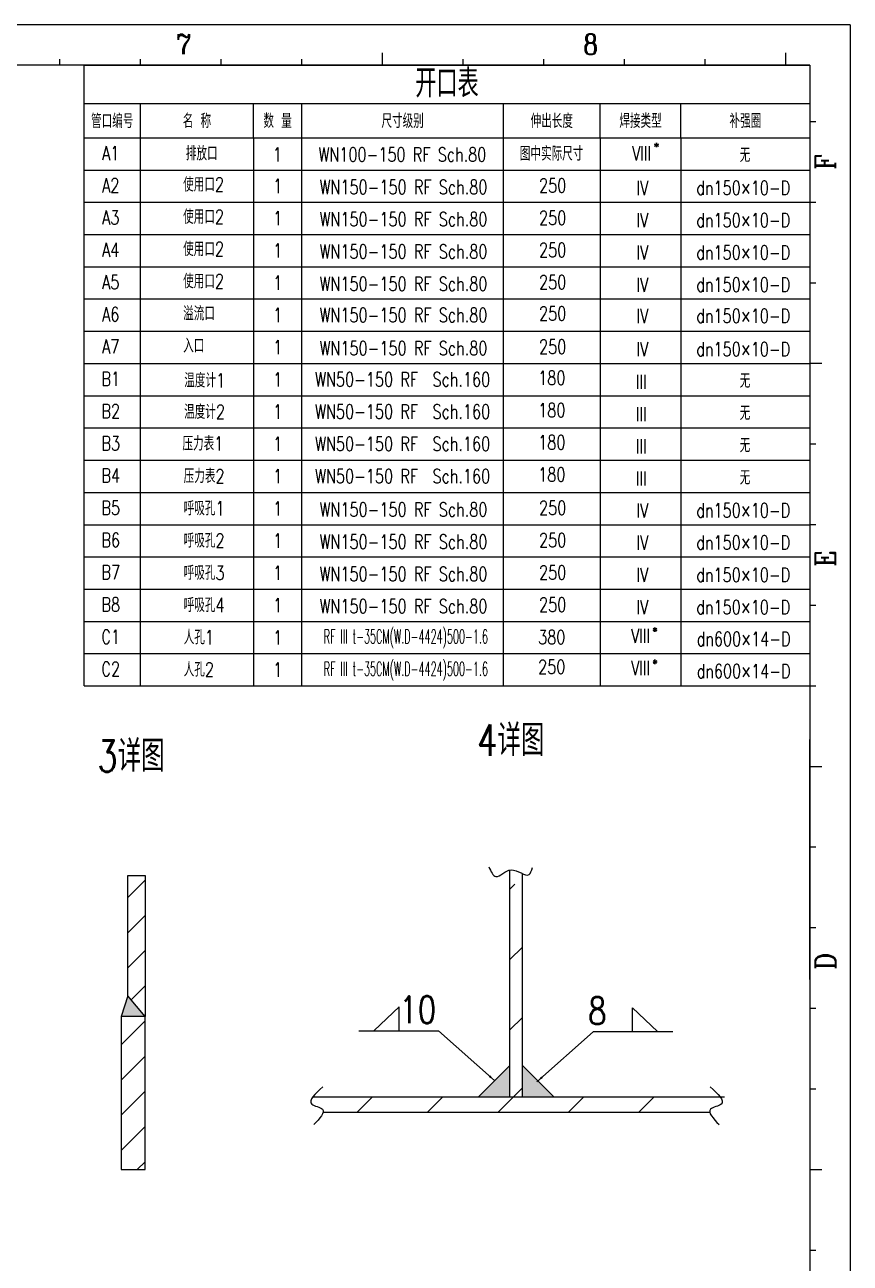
# Model space of a CAD drawing. Header units: inches. Extents: x 8294 to 169867, y -71555 to 12235.
# Drawn here: x 160655 to 169867, y -58652 to -44825 of the extents above; entities that cross this region are included whole.
import ezdxf
from ezdxf.enums import TextEntityAlignment as Align

# ---------------------------------------------------------------- set-up
doc = ezdxf.new("R2010")
doc.units = ezdxf.units.IN
doc.header["$LTSCALE"] = 300
doc.linetypes.add('DASHED', pattern=[0.75, 0.5, -0.25])
for name, color, linetype in [('2细线层', 4, 'Continuous'), ('4虚线层', 6, 'DASHED'), ('5剖面线层', 2, 'Continuous'), ('7标注层', 4, 'Continuous'), ('DIM', 3, 'Continuous'), ('图框层', 7, 'Continuous')]:
    doc.layers.add(name, color=color, linetype=linetype)
doc.styles.add('cooec', font='romans.shx', dxfattribs={"width": 0.5, "bigfont": 'hztxt.shx'})
doc.styles.add('ROMANC', font='romanc.shx', dxfattribs={"width": 0.75})
doc.styles.add('TH_GBDIM', font='romans.shx', dxfattribs={"width": 0.8, "bigfont": 'gbcbig.shx'})
doc.dimstyles.new('TH_GBDIM', dxfattribs={"dimscale": 30, "dimtxt": 3, "dimasz": 2.5, "dimexe": 2, "dimexo": 0, "dimgap": 1.5, "dimtad": 1, "dimdec": 0, "dimzin": 0, "dimdsep": 46, "dimtxsty": 'TH_GBDIM', "dimcen": 2.5, "dimclrd": 130, "dimclre": 130, "dimclrt": 3, "dimadec": 0, "dimazin": 0, "dimtfac": 0.714286, "dimtdec": 0, "dimtmove": 0, "dimatfit": 3, "dimfxl": 1, "dimtzin": 0, "dimlwd": -1, "dimlwe": -1, "dimarcsym": 0})

# ---------------------------------------------------------------- blocks, each defined once
blk = doc.blocks.new('PC_PAPER_BLOCK')
at = {"layer": '2细线层'}
for p, q in [((816, 584), (-25, 584)), ((816, 584), (816, -10)), ((620, 574), (620, 575.5)), ((640, 574), (640, 575.5)), ((660, 574), (660, 575.5)), ((680, 574), (680, 575.5)), ((700, 574), (700, 577)), ((720, 574), (720, 575.5)), ((740, 574), (740, 575.5)), ((760, 574), (760, 575.5)), ((780, 574), (780, 575.5)), ((800, 574), (800, 577)), ((806, 560), (807.5, 560)), ((806, 540), (807.5, 540)), ((806, 520), (807.5, 520)), ((806, 500), (809, 500)), ((806, 480), (807.5, 480)), ((806, 460), (807.5, 460)), ((806, 440), (807.5, 440)), ((806, 420), (807.5, 420)), ((806, 400), (809, 400)), ((806, 380), (807.5, 380)), ((806, 360), (807.5, 360)), ((806, 340), (807.5, 340)), ((806, 320), (807.5, 320)), ((806, 300), (809, 300)), ((806, 280), (807.5, 280))]:
    blk.add_line(p, q, dxfattribs=at)
at = {"layer": '图框层'}
for q in [(0, 574), (806, 0)]:
    blk.add_line((806, 574), q, dxfattribs=at)
at = {"layer": '2细线层', "style": 'ROMANC', "width": 0.9}
for s, p in [('7', (648.79, 576.67)), ('8', (749.68, 576.67))]:
    blk.add_text(s, height=5, dxfattribs=at).set_placement(p)
for s, p in [('F', (812.36, 548.05)), ('E', (812.36, 449.54)), ('D', (812.36, 349.56))]:
    blk.add_text(s, height=5, rotation=90, dxfattribs=at).set_placement(p)
blk = doc.blocks.new('*U21')
blk.add_line((0, 49), (0, 0))
blk = doc.blocks.new('*U22')
at = {"color": 0, "linetype": 'ByBlock', "lineweight": -2, "transparency": 16777216}
for p, rotation in [((69788, 23009), 59.99999999999997), ((69788, 23033), 120), ((69746, 23033), 240), ((69746, 23009), 299.9999999999999), ((69767, 23046), 180)]:
    blk.add_blockref('*U21', p, dxfattribs=dict(at, rotation=rotation))
blk.add_blockref('*U21', (69767, 22997), dxfattribs=at)
blk = doc.blocks.new('*U23')
blk.add_line((0, 49), (0, 0))
blk = doc.blocks.new('*U24')
at = {"color": 0, "linetype": 'ByBlock', "lineweight": -2, "transparency": 16777216}
for p, rotation in [((69788, 23009), 59.99999999999997), ((69788, 23033), 120), ((69746, 23033), 240), ((69746, 23009), 299.9999999999999), ((69767, 23046), 180)]:
    blk.add_blockref('*U23', p, dxfattribs=dict(at, rotation=rotation))
blk.add_blockref('*U23', (69767, 22997), dxfattribs=at)
blk = doc.blocks.new('*U25')
blk.add_line((0, 49), (0, 0))
blk = doc.blocks.new('*U26')
at = {"color": 0, "linetype": 'ByBlock', "lineweight": -2, "transparency": 16777216}
for p, rotation in [((69788, 23009), 59.99999999999997), ((69788, 23033), 120), ((69746, 23033), 240), ((69746, 23009), 299.9999999999999), ((69767, 23046), 180)]:
    blk.add_blockref('*U25', p, dxfattribs=dict(at, rotation=rotation))
blk.add_blockref('*U25', (69767, 22997), dxfattribs=at)

msp = doc.modelspace()

# ---------------------------------------------------------------- hatches: boundary and pattern name
h = msp.add_hatch(color=256)
h.dxf.hatch_style = 1
h.paths.add_polyline_path([(161997.1, -55896.4), (161803.4, -55665.5), (161729.9, -55896.4)])
h = msp.add_hatch(color=256)
h.dxf.hatch_style = 1
h.paths.add_polyline_path([(165719.4, -56794.4), (166069.4, -56794.4), (166069.4, -56444.4)])
h.paths.add_polyline_path([(166559.4, -56794.4), (166209.4, -56444.4), (166209.4, -56794.4)])
at = {"layer": '5剖面线层'}
h = msp.add_hatch(dxfattribs=at)
h.set_pattern_fill('ANSI31', color=256, scale=175)
h.set_pattern_definition([(45, (-154986.8, -129585.1), (-392.8862, 392.8862), [])])
edge = h.paths.add_edge_path()
edge.add_spline(control_points=[(166209.4, -54428.7), (166209.4, -54755.3), (166209.4, -55302.3), (166128.1, -54064), (166069.4, -54474.2)], knot_values=[95.5215382, 95.5215382, 95.5215382, 95.5215382, 103.8443126, 135.1243366, 135.1243366, 135.1243366, 135.1243366], degree=3, periodic=0)
edge.add_line((166069.4, -54474.2), (166069.4, -56794.4))
edge.add_line((166069.4, -56794.4), (166209.4, -56794.4))
edge.add_line((166209.4, -56794.4), (166209.4, -56444.4))
edge.add_line((166209.4, -56444.4), (166209.4, -54428.7))
edge = h.paths.add_edge_path()
edge.add_spline(control_points=[(163870.4, -56794.4), (163869.1, -56796.2), (163867.7, -56798), (163866.5, -56799.7)], knot_values=[32.5322573, 32.5322573, 32.5322573, 32.5322573, 34.2697834, 34.2697834, 34.2697834, 34.2697834], degree=3, periodic=0)
edge.add_spline(control_points=[(163866.5, -56799.7), (163865.9, -56800.5), (163865.4, -56801.2), (163864.9, -56801.9)], knot_values=[34.2697834, 34.2697834, 34.2697834, 34.2697834, 34.9947038, 34.9947038, 34.9947038, 34.9947038], degree=3, periodic=0)
edge.add_spline(control_points=[(163864.9, -56801.9), (163864.5, -56802.6), (163864, -56803.2), (163863.6, -56803.8)], knot_values=[34.9947038, 34.9947038, 34.9947038, 34.9947038, 35.6164272, 35.6164272, 35.6164272, 35.6164272], degree=3, periodic=0)
edge.add_spline(control_points=[(163863.6, -56803.8), (163862, -56806.1), (163860.5, -56808.4), (163859.1, -56810.6)], knot_values=[35.6164272, 35.6164272, 35.6164272, 35.6164272, 37.9023721, 37.9023721, 37.9023721, 37.9023721], degree=3, periodic=0)
edge.add_spline(control_points=[(163859.1, -56810.6), (163859.1, -56810.6), (163859.1, -56810.6), (163859.1, -56810.6)], knot_values=[37.9023721, 37.9023721, 37.9023721, 37.9023721, 37.9024071, 37.9024071, 37.9024071, 37.9024071], degree=3, periodic=0)
edge.add_spline(control_points=[(163859.1, -56810.6), (163857.3, -56813.6), (163855.6, -56816.6), (163854, -56819.5)], knot_values=[37.9024071, 37.9024071, 37.9024071, 37.9024071, 40.9525837, 40.9525837, 40.9525837, 40.9525837], degree=3, periodic=0)
edge.add_spline(control_points=[(163854, -56819.5), (163853.8, -56819.9), (163853.6, -56820.3), (163853.4, -56820.7)], knot_values=[40.9525837, 40.9525837, 40.9525837, 40.9525837, 41.4101425, 41.4101425, 41.4101425, 41.4101425], degree=3, periodic=0)
edge.add_spline(control_points=[(163853.4, -56820.7), (163852.9, -56821.6), (163852.5, -56822.5), (163852.1, -56823.3)], knot_values=[41.4101425, 41.4101425, 41.4101425, 41.4101425, 42.3210528, 42.3210528, 42.3210528, 42.3210528], degree=3, periodic=0)
edge.add_spline(control_points=[(163852.1, -56823.3), (163851.6, -56824.3), (163851.1, -56825.4), (163850.7, -56826.4)], knot_values=[42.3210528, 42.3210528, 42.3210528, 42.3210528, 43.429545, 43.429545, 43.429545, 43.429545], degree=3, periodic=0)
edge.add_spline(control_points=[(163850.7, -56826.4), (163850.7, -56826.4), (163850.7, -56826.4), (163850.7, -56826.4)], knot_values=[43.429545, 43.429545, 43.429545, 43.429545, 43.4302869, 43.4302869, 43.4302869, 43.4302869], degree=3, periodic=0)
edge.add_spline(control_points=[(163850.7, -56826.4), (163850, -56828), (163849.4, -56829.5), (163848.8, -56831.1)], knot_values=[43.4302869, 43.4302869, 43.4302869, 43.4302869, 45.1569901, 45.1569901, 45.1569901, 45.1569901], degree=3, periodic=0)
edge.add_spline(control_points=[(163848.8, -56831.1), (163848.8, -56831.2), (163848.7, -56831.3), (163848.7, -56831.4)], knot_values=[45.1569901, 45.1569901, 45.1569901, 45.1569901, 45.2845633, 45.2845633, 45.2845633, 45.2845633], degree=3, periodic=0)
edge.add_spline(control_points=[(163848.7, -56831.4), (163848.5, -56832), (163848.2, -56832.6), (163848.1, -56833.2)], knot_values=[45.2845633, 45.2845633, 45.2845633, 45.2845633, 45.951708, 45.951708, 45.951708, 45.951708], degree=3, periodic=0)
edge.add_spline(control_points=[(163848.1, -56833.2), (163847.9, -56833.8), (163847.7, -56834.4), (163847.5, -56835)], knot_values=[45.951708, 45.951708, 45.951708, 45.951708, 46.6270919, 46.6270919, 46.6270919, 46.6270919], degree=3, periodic=0)
edge.add_spline(control_points=[(163847.5, -56835), (163847.5, -56835), (163847.5, -56835), (163847.5, -56835)], knot_values=[46.6270919, 46.6270919, 46.6270919, 46.6270919, 46.6271683, 46.6271683, 46.6271683, 46.6271683], degree=3, periodic=0)
edge.add_spline(control_points=[(163847.5, -56835), (163847.2, -56836.1), (163846.9, -56837.1), (163846.6, -56838.2)], knot_values=[46.6271683, 46.6271683, 46.6271683, 46.6271683, 47.8418038, 47.8418038, 47.8418038, 47.8418038], degree=3, periodic=0)
edge.add_spline(control_points=[(163846.6, -56838.2), (163846.6, -56838.2), (163846.6, -56838.2), (163846.6, -56838.2)], knot_values=[47.8418038, 47.8418038, 47.8418038, 47.8418038, 47.8678769, 47.8678769, 47.8678769, 47.8678769], degree=3, periodic=0)
edge.add_spline(control_points=[(163846.6, -56838.2), (163846.5, -56838.8), (163846.3, -56839.3), (163846.2, -56839.8)], knot_values=[47.8678769, 47.8678769, 47.8678769, 47.8678769, 48.4856766, 48.4856766, 48.4856766, 48.4856766], degree=3, periodic=0)
edge.add_spline(control_points=[(163846.2, -56839.8), (163846.1, -56840.5), (163846, -56841.1), (163845.9, -56841.7)], knot_values=[48.4856766, 48.4856766, 48.4856766, 48.4856766, 49.2122654, 49.2122654, 49.2122654, 49.2122654], degree=3, periodic=0)
edge.add_spline(control_points=[(163845.9, -56841.7), (163845.9, -56841.7), (163845.9, -56841.7), (163845.9, -56841.7)], knot_values=[49.2122654, 49.2122654, 49.2122654, 49.2122654, 49.2122693, 49.2122693, 49.2122693, 49.2122693], degree=3, periodic=0)
edge.add_spline(control_points=[(163845.9, -56841.7), (163845.7, -56842.7), (163845.6, -56843.6), (163845.4, -56844.6)], knot_values=[49.2122693, 49.2122693, 49.2122693, 49.2122693, 50.375312, 50.375312, 50.375312, 50.375312], degree=3, periodic=0)
edge.add_spline(control_points=[(163845.4, -56844.6), (163845.4, -56844.7), (163845.4, -56844.7), (163845.4, -56844.8)], knot_values=[50.375312, 50.375312, 50.375312, 50.375312, 50.4514311, 50.4514311, 50.4514311, 50.4514311], degree=3, periodic=0)
edge.add_spline(control_points=[(163845.4, -56844.8), (163845.4, -56845.3), (163845.3, -56845.7), (163845.3, -56846.2)], knot_values=[50.4514311, 50.4514311, 50.4514311, 50.4514311, 51.0197488, 51.0197488, 51.0197488, 51.0197488], degree=3, periodic=0)
edge.add_spline(control_points=[(163845.3, -56846.2), (163845.2, -56846.8), (163845.2, -56847.5), (163845.2, -56848.1)], knot_values=[51.0197488, 51.0197488, 51.0197488, 51.0197488, 51.7974876, 51.7974876, 51.7974876, 51.7974876], degree=3, periodic=0)
edge.add_spline(control_points=[(163845.2, -56848.1), (163845.2, -56848.1), (163845.2, -56848.1), (163845.2, -56848.1)], knot_values=[51.7974876, 51.7974876, 51.7974876, 51.7974876, 51.7974972, 51.7974972, 51.7974972, 51.7974972], degree=3, periodic=0)
edge.add_spline(control_points=[(163845.2, -56848.1), (163845.2, -56849), (163845.2, -56849.9), (163845.2, -56850.7)], knot_values=[51.7974972, 51.7974972, 51.7974972, 51.7974972, 52.9089632, 52.9089632, 52.9089632, 52.9089632], degree=3, periodic=0)
edge.add_spline(control_points=[(163845.2, -56850.7), (163845.2, -56850.8), (163845.2, -56850.9), (163845.2, -56851)], knot_values=[52.9089632, 52.9089632, 52.9089632, 52.9089632, 53.0351907, 53.0351907, 53.0351907, 53.0351907], degree=3, periodic=0)
edge.add_spline(control_points=[(163845.2, -56851), (163845.2, -56851.5), (163845.2, -56851.9), (163845.3, -56852.3)], knot_values=[53.0351907, 53.0351907, 53.0351907, 53.0351907, 53.5539096, 53.5539096, 53.5539096, 53.5539096], degree=3, periodic=0)
edge.add_spline(control_points=[(163845.3, -56852.3), (163845.3, -56852.9), (163845.4, -56853.6), (163845.5, -56854.2)], knot_values=[53.5539096, 53.5539096, 53.5539096, 53.5539096, 54.3827516, 54.3827516, 54.3827516, 54.3827516], degree=3, periodic=0)
edge.add_spline(control_points=[(163845.5, -56854.2), (163845.5, -56854.2), (163845.5, -56854.2), (163845.5, -56854.2)], knot_values=[54.3827516, 54.3827516, 54.3827516, 54.3827516, 54.3827592, 54.3827592, 54.3827592, 54.3827592], degree=3, periodic=0)
edge.add_spline(control_points=[(163845.5, -56854.2), (163845.6, -56855), (163845.7, -56855.8), (163845.9, -56856.6)], knot_values=[54.3827592, 54.3827592, 54.3827592, 54.3827592, 55.4427378, 55.4427378, 55.4427378, 55.4427378], degree=3, periodic=0)
edge.add_spline(control_points=[(163845.9, -56856.6), (163845.9, -56856.8), (163845.9, -56856.9), (163846, -56857)], knot_values=[55.4427378, 55.4427378, 55.4427378, 55.4427378, 55.6191271, 55.6191271, 55.6191271, 55.6191271], degree=3, periodic=0)
edge.add_spline(control_points=[(163846, -56857), (163846, -56857.4), (163846.1, -56857.7), (163846.2, -56858.1)], knot_values=[55.6191271, 55.6191271, 55.6191271, 55.6191271, 56.0881469, 56.0881469, 56.0881469, 56.0881469], degree=3, periodic=0)
edge.add_spline(control_points=[(163846.2, -56858.1), (163846.4, -56858.7), (163846.6, -56859.4), (163846.8, -56860)], knot_values=[56.0881469, 56.0881469, 56.0881469, 56.0881469, 56.9680518, 56.9680518, 56.9680518, 56.9680518], degree=3, periodic=0)
edge.add_spline(control_points=[(163846.8, -56860), (163846.8, -56860), (163846.8, -56860), (163846.8, -56860)], knot_values=[56.9680518, 56.9680518, 56.9680518, 56.9680518, 56.9680707, 56.9680707, 56.9680707, 56.9680707], degree=3, periodic=0)
edge.add_spline(control_points=[(163846.8, -56860), (163847, -56860.7), (163847.3, -56861.5), (163847.6, -56862.2)], knot_values=[56.9680707, 56.9680707, 56.9680707, 56.9680707, 57.9766196, 57.9766196, 57.9766196, 57.9766196], degree=3, periodic=0)
edge.add_spline(control_points=[(163847.6, -56862.2), (163847.6, -56862.4), (163847.7, -56862.5), (163847.8, -56862.7)], knot_values=[57.9766196, 57.9766196, 57.9766196, 57.9766196, 58.2032167, 58.2032167, 58.2032167, 58.2032167], degree=3, periodic=0)
edge.add_spline(control_points=[(163847.8, -56862.7), (163847.9, -56863), (163848, -56863.3), (163848.2, -56863.6)], knot_values=[58.2032167, 58.2032167, 58.2032167, 58.2032167, 58.6224508, 58.6224508, 58.6224508, 58.6224508], degree=3, periodic=0)
edge.add_spline(control_points=[(163848.2, -56863.6), (163848.5, -56864.2), (163848.8, -56864.9), (163849.2, -56865.5)], knot_values=[58.6224508, 58.6224508, 58.6224508, 58.6224508, 59.5533833, 59.5533833, 59.5533833, 59.5533833], degree=3, periodic=0)
edge.add_spline(control_points=[(163849.2, -56865.5), (163849.5, -56866.2), (163849.9, -56866.8), (163850.3, -56867.5)], knot_values=[59.5533833, 59.5533833, 59.5533833, 59.5533833, 60.5105951, 60.5105951, 60.5105951, 60.5105951], degree=3, periodic=0)
edge.add_spline(control_points=[(163850.3, -56867.5), (163850.4, -56867.6), (163850.6, -56867.8), (163850.7, -56868)], knot_values=[60.5105951, 60.5105951, 60.5105951, 60.5105951, 60.78744, 60.78744, 60.78744, 60.78744], degree=3, periodic=0)
edge.add_spline(control_points=[(163850.7, -56868), (163851, -56868.5), (163851.3, -56868.9), (163851.6, -56869.4)], knot_values=[60.78744, 60.78744, 60.78744, 60.78744, 61.4666109, 61.4666109, 61.4666109, 61.4666109], degree=3, periodic=0)
edge.add_spline(control_points=[(163851.6, -56869.4), (163852.2, -56870.2), (163852.9, -56871), (163853.6, -56871.8)], knot_values=[61.4666109, 61.4666109, 61.4666109, 61.4666109, 62.7084744, 62.7084744, 62.7084744, 62.7084744], degree=3, periodic=0)
edge.add_spline(control_points=[(163853.6, -56871.8), (163854, -56872.2), (163854.3, -56872.6), (163854.7, -56873)], knot_values=[62.7084744, 62.7084744, 62.7084744, 62.7084744, 63.3717807, 63.3717807, 63.3717807, 63.3717807], degree=3, periodic=0)
edge.add_spline(control_points=[(163854.7, -56873), (163854.9, -56873.2), (163855.1, -56873.4), (163855.3, -56873.5)], knot_values=[63.3717807, 63.3717807, 63.3717807, 63.3717807, 63.6629658, 63.6629658, 63.6629658, 63.6629658], degree=3, periodic=0)
edge.add_spline(control_points=[(163855.3, -56873.5), (163855.9, -56874.1), (163856.5, -56874.7), (163857.1, -56875.3)], knot_values=[63.6629658, 63.6629658, 63.6629658, 63.6629658, 64.6114888, 64.6114888, 64.6114888, 64.6114888], degree=3, periodic=0)
edge.add_spline(control_points=[(163857.1, -56875.3), (163857.4, -56875.5), (163858, -56876.1), (163858.7, -56876.6), (163859.1, -56876.9)], knot_values=[64.6114888, 64.6114888, 64.6114888, 64.6114888, 64.9809734, 65.5495156, 65.5495156, 65.5495156, 65.5495156], degree=3, periodic=0)
edge.add_spline(control_points=[(163859.1, -56876.9), (163859.4, -56877.2), (163859.7, -56877.4), (163860, -56877.6)], knot_values=[65.5495156, 65.5495156, 65.5495156, 65.5495156, 65.955792, 65.955792, 65.955792, 65.955792], degree=3, periodic=0)
edge.add_spline(control_points=[(163860, -56877.6), (163860.2, -56877.8), (163860.3, -56877.9), (163860.5, -56878)], knot_values=[65.955792, 65.955792, 65.955792, 65.955792, 66.1874206, 66.1874206, 66.1874206, 66.1874206], degree=3, periodic=0)
edge.add_spline(control_points=[(163860.5, -56878), (163861.3, -56878.6), (163862, -56879.2), (163862.9, -56879.7)], knot_values=[66.1874206, 66.1874206, 66.1874206, 66.1874206, 67.1722941, 67.1722941, 67.1722941, 67.1722941], degree=3, periodic=0)
edge.add_spline(control_points=[(163862.9, -56879.7), (163863.6, -56880.2), (163864.4, -56880.7), (163865.1, -56881.2)], knot_values=[67.1722941, 67.1722941, 67.1722941, 67.1722941, 68.0783183, 68.0783183, 68.0783183, 68.0783183], degree=3, periodic=0)
edge.add_spline(control_points=[(163865.1, -56881.2), (163865.5, -56881.5), (163866, -56881.7), (163866.4, -56881.9)], knot_values=[68.0783183, 68.0783183, 68.0783183, 68.0783183, 68.539139, 68.539139, 68.539139, 68.539139], degree=3, periodic=0)
edge.add_spline(control_points=[(163866.4, -56881.9), (163867.1, -56882.4), (163867.8, -56882.8), (163868.6, -56883.3)], knot_values=[68.539139, 68.539139, 68.539139, 68.539139, 69.3589959, 69.3589959, 69.3589959, 69.3589959], degree=3, periodic=0)
edge.add_spline(control_points=[(163868.6, -56883.3), (163870.3, -56884.2), (163872.2, -56885.2), (163874.1, -56886.1)], knot_values=[69.3589959, 69.3589959, 69.3589959, 69.3589959, 71.2336843, 71.2336843, 71.2336843, 71.2336843], degree=3, periodic=0)
edge.add_spline(control_points=[(163874.1, -56886.1), (163875.3, -56886.7), (163876.5, -56887.3), (163877.7, -56887.9)], knot_values=[71.2336843, 71.2336843, 71.2336843, 71.2336843, 72.4121535, 72.4121535, 72.4121535, 72.4121535], degree=3, periodic=0)
edge.add_spline(control_points=[(163877.7, -56887.9), (163878.1, -56888), (163878.5, -56888.2), (163878.9, -56888.4)], knot_values=[72.4121535, 72.4121535, 72.4121535, 72.4121535, 72.7761108, 72.7761108, 72.7761108, 72.7761108], degree=3, periodic=0)
edge.add_spline(control_points=[(163878.9, -56888.4), (163881, -56889.3), (163883.1, -56890.3), (163885.3, -56891.2)], knot_values=[72.7761108, 72.7761108, 72.7761108, 72.7761108, 74.7184451, 74.7184451, 74.7184451, 74.7184451], degree=3, periodic=0)
edge.add_spline(control_points=[(163885.3, -56891.2), (163887.7, -56892.1), (163890.1, -56893.1), (163892.6, -56894.1)], knot_values=[74.7184451, 74.7184451, 74.7184451, 74.7184451, 76.8299868, 76.8299868, 76.8299868, 76.8299868], degree=3, periodic=0)
edge.add_spline(control_points=[(163892.6, -56894.1), (163894.7, -56894.9), (163896.9, -56895.7), (163899.1, -56896.5)], knot_values=[76.8299868, 76.8299868, 76.8299868, 76.8299868, 78.6132233, 78.6132233, 78.6132233, 78.6132233], degree=3, periodic=0)
edge.add_spline(control_points=[(163899.1, -56896.5), (163900.1, -56896.8), (163901.2, -56897.2), (163902.2, -56897.6)], knot_values=[78.6132233, 78.6132233, 78.6132233, 78.6132233, 79.4769915, 79.4769915, 79.4769915, 79.4769915], degree=3, periodic=0)
edge.add_spline(control_points=[(163902.2, -56897.6), (163907.8, -56899.6), (163913.4, -56901.5), (163919, -56903.5)], knot_values=[79.4769915, 79.4769915, 79.4769915, 79.4769915, 83.9821985, 83.9821985, 83.9821985, 83.9821985], degree=3, periodic=0)
edge.add_spline(control_points=[(163930.7, -56907.6), (163926.9, -56906.2), (163923, -56904.9), (163919, -56903.5)], knot_values=[83.9821985, 83.9821985, 83.9821985, 83.9821985, 87.1213175, 87.1213175, 87.1213175, 87.1213175], degree=3, periodic=0)
edge.add_spline(control_points=[(163942.7, -56912.2), (163938.8, -56910.6), (163934.8, -56909.1), (163930.7, -56907.6)], knot_values=[87.121348, 87.121348, 87.121348, 87.121348, 90.4605041, 90.4605041, 90.4605041, 90.4605041], degree=3, periodic=0)
edge.add_spline(control_points=[(163951.8, -56916), (163950.4, -56915.4), (163949, -56914.8), (163947.7, -56914.2)], knot_values=[91.8988642, 91.8988642, 91.8988642, 91.8988642, 93.1387997, 93.1387997, 93.1387997, 93.1387997], degree=3, periodic=0)
edge.add_spline(control_points=[(163959.5, -56919.8), (163957.1, -56918.5), (163954.6, -56917.3), (163951.9, -56916.1)], knot_values=[93.1874477, 93.1874477, 93.1874477, 93.1874477, 95.6192286, 95.6192286, 95.6192286, 95.6192286], degree=3, periodic=0)
edge.add_spline(control_points=[(163965.2, -56923), (163964.4, -56922.5), (163963.6, -56922), (163962.7, -56921.6)], knot_values=[96.7305618, 96.7305618, 96.7305618, 96.7305618, 97.6013324, 97.6013324, 97.6013324, 97.6013324], degree=3, periodic=0)
edge.add_spline(control_points=[(163972.1, -56927.8), (163971.4, -56927.2), (163970.7, -56926.7), (163970, -56926.2)], knot_values=[99.4781681, 99.4781681, 99.4781681, 99.4781681, 100.3637946, 100.3637946, 100.3637946, 100.3637946], degree=3, periodic=0)
edge.add_spline(control_points=[(163977.2, -56932.5), (163976.9, -56932.1), (163976.3, -56931.6), (163975.8, -56931), (163975.6, -56930.9)], knot_values=[102.0471374, 102.0471374, 102.0471374, 102.0471374, 102.655011, 102.8919866, 102.8919866, 102.8919866, 102.8919866], degree=3, periodic=0)
edge.add_spline(control_points=[(163981.1, -56937.4), (163980.8, -56936.9), (163980.4, -56936.4), (163980.1, -56935.9)], knot_values=[104.6153757, 104.6153757, 104.6153757, 104.6153757, 105.3380862, 105.3380862, 105.3380862, 105.3380862], degree=3, periodic=0)
edge.add_spline(control_points=[(163983.6, -56942.2), (163983.6, -56942), (163983.5, -56941.8), (163983.4, -56941.6)], knot_values=[107.3077202, 107.3077202, 107.3077202, 107.3077202, 107.539112, 107.539112, 107.539112, 107.539112], degree=3, periodic=0)
edge.add_spline(control_points=[(163985.7, -56948.9), (163985.6, -56948.4), (163985.5, -56947.8), (163985.4, -56947.3)], knot_values=[109.7857992, 109.7857992, 109.7857992, 109.7857992, 110.4900763, 110.4900763, 110.4900763, 110.4900763], degree=3, periodic=0)
edge.add_spline(control_points=[(163986.4, -56955.1), (163986.4, -56954.6), (163986.4, -56954), (163986.3, -56953.5)], knot_values=[112.370935, 112.370935, 112.370935, 112.370935, 113.0239986, 113.0239986, 113.0239986, 113.0239986], degree=3, periodic=0)
edge.add_spline(control_points=[(163986.1, -56961.6), (163986.1, -56961.1), (163986.2, -56960.6), (163986.2, -56960)], knot_values=[114.956009, 114.956009, 114.956009, 114.956009, 115.5577936, 115.5577936, 115.5577936, 115.5577936], degree=3, periodic=0)
edge.add_spline(control_points=[(163985.2, -56966.6), (163985.4, -56965.6), (163985.6, -56964.6), (163985.8, -56963.5)], knot_values=[116.295541, 116.295541, 116.295541, 116.295541, 117.4436703, 117.4436703, 117.4436703, 117.4436703], degree=3, periodic=0)
edge.add_line((163984.6, -56969.4), (168151.9, -56969.4))
edge.add_line((168151.9, -56969.4), (168129.2, -56794.4))
edge.add_line((168129.2, -56794.4), (163870.4, -56794.4))
h = msp.add_hatch(dxfattribs=at)
h.set_pattern_fill('ANSI31', color=256, scale=87.5)
h.set_pattern_definition([(45, (85181.8, -69114.35), (-196.4431, 196.4431), [])])
h.paths.add_polyline_path([(161997.1, -54321.3), (161803.4, -54321.3), (161803.4, -55665.5), (161997.1, -55896.4)])
h.paths.add_polyline_path([(161729.9, -57606.3), (161997.1, -57606.3), (161997.1, -55896.4), (161729.9, -55896.4)])

# ---------------------------------------------------------------- linework, layer by layer
for p, q in [((169416.6, -55483.3), (169416.6, -52805.8)), ((166069.4, -56794.4), (166069.4, -54261.5)), ((166209.4, -56794.4), (166209.4, -54302.5)), ((161803.4, -55665.5), (161729.9, -55896.4)), ((161997.1, -55896.4), (161803.4, -55665.5)), ((165719.4, -56794.4), (166069.4, -56444.4)), ((166209.4, -56794.4), (166209.4, -56444.4)), ((166559.4, -56794.4), (166209.4, -56444.4)), ((163870.4, -56794.4), (168465.3, -56794.4)), ((166069.4, -56794.4), (166209.4, -56794.4)), ((168299.9, -56969.4), (163984.5, -56969.4))]:
    msp.add_line(p, q)
msp.add_lwpolyline([(161803.4, -55665.5), (161803.4, -54321.3), (161997.1, -54321.3), (161997.1, -55896.4), (161803.4, -55896.4)])
msp.add_lwpolyline([(161997.1, -55896.4), (161729.9, -55896.4), (161729.9, -57606.3), (161997.1, -57606.3)], close=True)
for points in [[(165832.4, -54226.7), (165913.6, -54334.4), (166081.2, -54259.9), (166282.2, -54312), (166319.4, -54233.9)], [(163979.8, -56683.9), (163857.9, -56875.9), (163976.1, -56931.3), (163880, -57104.8)], [(168304.7, -56683.9), (168426.6, -56875.9), (168308.4, -56931.3), (168404.5, -57104.8)]]:
    msp.add_spline(points, degree=3)
at = {"layer": '7标注层'}
for p, q in [((161316.6, -45274.8), (169416.6, -45274.8)), ((169416.6, -45274.8), (161316.6, -45274.8)), ((161316.6, -52206.3), (161316.6, -45274.8)), ((161316.6, -45703.8), (169416.6, -45703.8)), ((161946.6, -52206.3), (161946.6, -45703.8)), ((163206.6, -46086.3), (163206.6, -45703.8)), ((163746.6, -52206.3), (163746.6, -45703.8)), ((165996.6, -52206.3), (165996.6, -45703.8)), ((167076.6, -46086.3), (167076.6, -45703.8)), ((167976.6, -46086.3), (167976.6, -45703.8)), ((161316.6, -46086.3), (169416.6, -46086.3)), ((161316.6, -46086.3), (169416.6, -46086.3)), ((163206.6, -46086.3), (163206.6, -52206.3)), ((167076.6, -46086.3), (167076.6, -52206.3)), ((167976.6, -46086.3), (167976.6, -52206.3)), ((161316.6, -46446.3), (169416.6, -46446.3)), ((161316.6, -46806.3), (169416.6, -46806.3)), ((161316.6, -47166.3), (169416.6, -47166.3)), ((161316.6, -47526.3), (169416.6, -47526.3)), ((161316.6, -47886.3), (169416.6, -47886.3)), ((161316.6, -48246.3), (169416.6, -48246.3)), ((161316.6, -48606.3), (169416.6, -48606.3)), ((161316.6, -48966.3), (169416.6, -48966.3)), ((161316.6, -49326.3), (169416.6, -49326.3)), ((161316.6, -49686.3), (169416.6, -49686.3)), ((161316.6, -50046.3), (169416.6, -50046.3)), ((161316.6, -50046.3), (169416.6, -50046.3)), ((161316.6, -50406.3), (169416.6, -50406.3)), ((161316.6, -50406.3), (169416.6, -50406.3)), ((161316.6, -50766.3), (169416.6, -50766.3)), ((161316.6, -50766.3), (169416.6, -50766.3)), ((161316.6, -51126.3), (169416.6, -51126.3)), ((161316.6, -51126.3), (169416.6, -51126.3)), ((161316.6, -51486.3), (169416.6, -51486.3)), ((161316.6, -51486.3), (169416.6, -51486.3)), ((161316.6, -51846.3), (169416.6, -51846.3)), ((161316.6, -51846.3), (169416.6, -51846.3)), ((161316.6, -51846.3), (169416.6, -51846.3)), ((161316.6, -52206.3), (169416.6, -52206.3))]:
    msp.add_line(p, q, dxfattribs=at)
at = {"layer": 'DIM'}
for p, q in [((164832.5, -55789.6), (164554.3, -56052.3)), ((164832.5, -56052.3), (164832.5, -55789.6)), ((167436.3, -56064.3), (167436.3, -55801.6)), ((167436.3, -55801.6), (167714.5, -56064.3)), ((164382.5, -56057.6), (165271.2, -56057.6)), ((167886.3, -56069.6), (166997.7, -56069.6))]:
    msp.add_line(p, q, dxfattribs=at)

# ---------------------------------------------------------------- block references
for name, p in [('*U22', (97938.1, -69189.9)), ('*U24', (97920.5, -74599.1)), ('*U26', (97920.5, -74959.1))]:
    msp.add_blockref(name, p)
at = {"layer": '7标注层', "xscale": 45, "yscale": 45, "zscale": 45}
msp.add_blockref('PC_PAPER_BLOCK', (133146.6, -71104.8), dxfattribs=at)

# ---------------------------------------------------------------- texts
at = {"layer": '4虚线层', "style": 'TH_GBDIM', "width": 0.75}
for s, p in [('VIII', (167537.5, -46260.2)), ('IV', (167546.6, -46647.2)), ('IV', (167546.6, -47007.2)), ('IV', (167546.6, -47367.2)), ('IV', (167546.6, -47727.2)), ('IV', (167546.6, -48076)), ('IV', (167546.6, -48447.2)), ('III', (167533.8, -48811.3)), ('III', (167533.8, -49171.3)), ('III', (167533.8, -49531.3)), ('III', (167533.8, -49891.3)), ('IV', (167546.6, -50247.2)), ('IV', (167546.6, -50607.2)), ('IV', (167546.6, -50967.2)), ('IV', (167546.6, -51327.2)), ('VIII', (167526.6, -51646.8)), ('VIII', (167526.6, -52006.8))]:
    msp.add_text(s, height=157.5, dxfattribs=at).set_placement(p, align=Align.MIDDLE)
at = {"layer": '7标注层', "style": 'cooec'}
for s, height, width, p in [('开口表', 315, 0.75, (165366.6, -45462.3)), ('管口编号', 157.5, 0.75, (161631.6, -45890.8)), ('名 称', 157.5, 0.75, (162576.6, -45890.8)), ('数 量', 157.5, 0.75, (163476.6, -45890.8)), ('尺寸级别', 157.5, 0.75, (164871.6, -45890.8)), ('伸出长度', 157.5, 0.75, (166536.6, -45890.8)), ('焊接类型', 157.5, 0.75, (167526.6, -45890.8)), ('补强圈', 157.5, 0.75, (168696.6, -45890.8)), ('A1', 157.5, 0.75, (161614.6, -46257.7)), ('图中实际尺寸', 157.5, 0.75, (166534.2, -46254.9)), ('1', 157.5, 0.75, (163474.2, -46272.7)), ('WN100-150 RF Sch.80', 157.5, 0.75, (164869.2, -46272.1)), ('无', 157.5, 0.75, (168692.5, -46278.4)), ('A2', 157.5, 0.75, (161614.6, -46617.7)), ('1', 157.5, 0.75, (163476.6, -46624.7)), ('WN150-150 RF Sch.80', 157.5, 0.75, (164881, -46636.4)), ('250', 157.5, 0.75, (166546, -46619.2)), ('A3', 157.5, 0.75, (161614.6, -46977.7)), ('1', 157.5, 0.75, (163476.6, -46984.7)), ('WN150-150 RF Sch.80', 157.5, 0.75, (164881, -46996.4)), ('250', 157.5, 0.75, (166546, -46979.2)), ('A4', 157.5, 0.75, (161614.6, -47337.7)), ('1', 157.5, 0.75, (163476.6, -47344.7)), ('WN150-150 RF Sch.80', 157.5, 0.75, (164881, -47356.4)), ('250', 157.5, 0.75, (166546, -47339.2)), ('A5', 157.5, 0.75, (161614.6, -47697.7)), ('1', 157.5, 0.75, (163476.6, -47704.7)), ('WN150-150 RF Sch.80', 157.5, 0.75, (164881, -47716.4)), ('250', 157.5, 0.75, (166546, -47699.2)), ('A6', 157.5, 0.75, (161614.6, -48057.7)), ('250', 157.5, 0.75, (166546, -48047.9)), ('1', 157.5, 0.75, (163476.6, -48064.7)), ('WN150-150 RF Sch.80', 157.5, 0.75, (164881, -48065.2)), ('A7', 157.5, 0.75, (161614.6, -48417.7)), ('1', 157.5, 0.75, (163476.6, -48424.7)), ('WN150-150 RF Sch.80', 157.5, 0.75, (164881, -48436.4)), ('250', 157.5, 0.75, (166546, -48419.2)), ('B1', 157.5, 0.75, (161614.6, -48777.7)), ('1', 157.5, 0.75, (163476.6, -48784.7)), ('WN50-150 RF  Sch.160', 157.5, 0.75, (164871.6, -48784)), ('180', 157.5, 0.75, (166536.6, -48766.8)), ('无', 157.5, 0.75, (168692.5, -48798.4)), ('B2', 157.5, 0.75, (161614.6, -49137.7)), ('1', 157.5, 0.75, (163476.6, -49144.7)), ('WN50-150 RF  Sch.160', 157.5, 0.75, (164871.6, -49144)), ('180', 157.5, 0.75, (166536.6, -49126.8)), ('无', 157.5, 0.75, (168692.5, -49158.4)), ('B3', 157.5, 0.75, (161614.6, -49497.7)), ('1', 157.5, 0.75, (163476.6, -49504.7)), ('WN50-150 RF  Sch.160', 157.5, 0.75, (164871.6, -49504)), ('180', 157.5, 0.75, (166536.6, -49486.8)), ('无', 157.5, 0.75, (168692.5, -49518.4)), ('180', 157.5, 0.75, (166536.6, -49846.8)), ('B4', 157.5, 0.75, (161614.6, -49857.7)), ('1', 157.5, 0.75, (163476.6, -49864.7)), ('WN50-150 RF  Sch.160', 157.5, 0.75, (164871.6, -49864)), ('无', 157.5, 0.75, (168692.5, -49878.4)), ('B5', 157.5, 0.75, (161614.6, -50217.7)), ('1', 157.5, 0.75, (163476.6, -50224.7)), ('WN150-150 RF Sch.80', 157.5, 0.75, (164881, -50236.4)), ('250', 157.5, 0.75, (166546, -50219.2)), ('B6', 157.5, 0.75, (161614.6, -50577.7)), ('1', 157.5, 0.75, (163476.6, -50584.7)), ('WN150-150 RF Sch.80', 157.5, 0.75, (164881, -50596.4)), ('250', 157.5, 0.75, (166546, -50579.2)), ('B7', 157.5, 0.75, (161614.6, -50937.7)), ('1', 157.5, 0.75, (163476.6, -50944.7)), ('WN150-150 RF Sch.80', 157.5, 0.75, (164881, -50956.4)), ('250', 157.5, 0.75, (166546, -50939.2)), ('B8', 157.5, 0.75, (161614.6, -51297.7)), ('1', 157.5, 0.75, (163476.6, -51304.7)), ('WN150-150 RF Sch.80', 157.5, 0.75, (164881, -51316.4)), ('250', 157.5, 0.75, (166546, -51299.2)), ('RF III t-35CM(W.D-4424)500-1.6', 157.5, 0.5, (164908.1, -51666.3)), ('C1', 157.5, 0.75, (161614.6, -51657.7)), ('1', 157.5, 0.75, (163476.6, -51664.7)), ('380', 157.5, 0.75, (166536, -51663.3)), ('C2', 157.5, 0.75, (161614.6, -52017.7)), ('1', 157.5, 0.75, (163476.6, -52024.7)), ('RF III t-35CM(W.D-4424)500-1.6', 157.5, 0.5, (164908.1, -52026.3)), ('250', 157.5, 0.75, (166536, -51993)), ('4详图', 350, 0.75, (166079.1, -52793.7)), ('3详图', 350, 0.75, (161841.1, -52970.3))]:
    msp.add_text(s, height=height, dxfattribs=dict(at, width=width)).set_placement(p, align=Align.MIDDLE)
at = {"layer": '7标注层', "style": 'cooec', "width": 0.75}
for s, p in [('排放口', (162452.5, -46339.3)), ('使用口2', (162422.7, -46687.5)), ('dn150×10-D', (168148.8, -46725, 0)), ('使用口2', (162422.7, -47047.5)), ('dn150×10-D', (168148.8, -47085, 0)), ('使用口2', (162422.7, -47407.5)), ('dn150×10-D', (168148.8, -47445, 0)), ('使用口2', (162422.7, -47767.5)), ('dn150×10-D', (168148.8, -47805, 0)), ('溢流口', (162422.7, -48127.5)), ('dn150×10-D', (168148.8, -48153.8, 0)), ('入口', (162422.7, -48487.5)), ('dn150×10-D', (168148.8, -48525, 0)), ('温度计1', (162435.1, -48874.1)), ('温度计2', (162433.6, -49226)), ('压力表1', (162414.7, -49579.5)), ('压力表2', (162428.7, -49942.2)), ('呼吸孔1', (162428.7, -50302.2)), ('dn150×10-D', (168148.8, -50325, 0)), ('呼吸孔2', (162428.7, -50662.2)), ('dn150×10-D', (168148.8, -50685, 0)), ('呼吸孔3', (162428.7, -51022.2)), ('dn150×10-D', (168148.8, -51045, 0)), ('呼吸孔4', (162428.7, -51382.2)), ('dn150×10-D', (168148.8, -51405, 0)), ('人孔1', (162428.7, -51742.2)), ('dn600×14-D', (168152.9, -51761.1, 0)), ('人孔2', (162428.7, -52102.2)), ('dn600×14-D', (168152.9, -52121.1, 0))]:
    msp.add_text(s, height=157.5, dxfattribs=at).set_placement(p)
at = {"layer": 'DIM', "linetype": 'Continuous', "style": 'TH_GBDIM', "width": 0.8}
for s, p in [('10', (164832.5, -55670.3)), ('8', (166941, -55682.3))]:
    msp.add_text(s, height=302.4, dxfattribs=at).set_placement(p, align=Align.TOP_LEFT)

# ---------------------------------------------------------------- leaders
for points in [[(165897.8, -56613.5), (165271.2, -56057.6)], [(166371, -56625.5), (166997.7, -56069.6)]]:
    msp.add_leader(points, dimstyle='TH_GBDIM', override={"dimgap": 0.5, "dimtad": 0, "dimtxsty": 'TH_GBDIM'})

doc.saveas('drawing.dxf')
